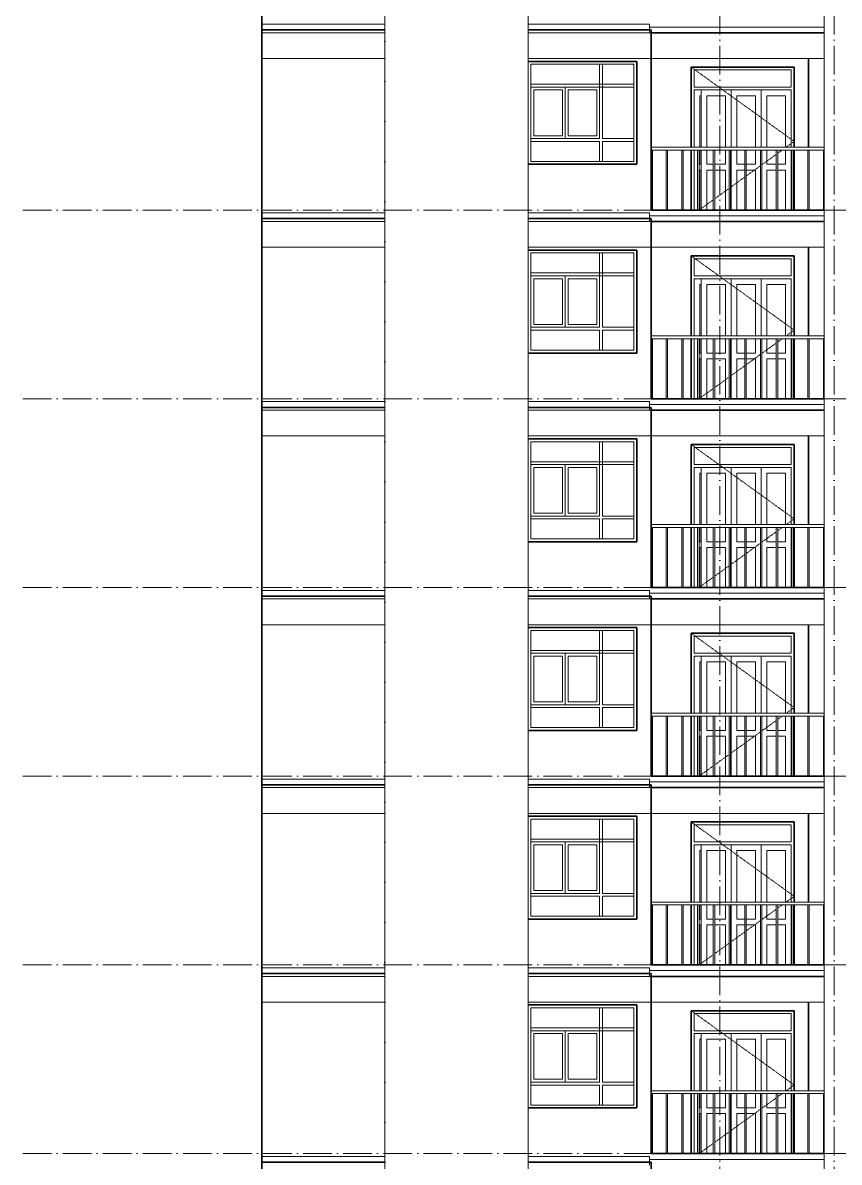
# Model space of a CAD drawing. Header units: millimetres. Extents: x -12680 to 112808, y -16580 to 93550.
# Drawn here: x -12679 to 1588, y 51450 to 71375 of the extents above; entities that cross this region are included whole.
import ezdxf

# ---------------------------------------------------------------- set-up
doc = ezdxf.new("R2010")
doc.units = ezdxf.units.MM
doc.linetypes.add('Dash 1_16__2_', pattern=[3.175, 1.5875, -1.5875])
doc.linetypes.add('Grid Line', pattern=[14, 10, -2, 0, -2])
for name, color, linetype, lineweight in [('CUA', 31, 'Continuous', 9), ('NET CAT', 3, 'Continuous', 5), ('NET CATConcrete', 3, 'Continuous', 5), ('NET THAY 1', 41, 'Continuous', 5), ('NET THAY 2', 55, 'Continuous', 5), ('NET-THAY', 2, 'Continuous', 15), ('TRUC', 225, 'Continuous', 5)]:
    doc.layers.add(name, color=color, linetype=linetype, lineweight=lineweight)

# ---------------------------------------------------------------- blocks, each defined once
blk = doc.blocks.new('ALC1807-ASCENT PLAZA-TANG DIEN HINH-TANG 5_rvt-9-MẶT CẮT B-B')
at = {"layer": 'NET-THAY', "color": 130, "lineweight": 35}
for p, q in [((-8499, 48150), (-8499, 51450)), ((-8499, 51450), (-8299, 51450)), ((-6349, 51450), (-8299, 51450)), ((-1699, 51450), (-3849, 51450)), ((-1699, 48300), (-1699, 51450))]:
    blk.add_line(p, q, dxfattribs=at)
blk = doc.blocks.new('CUA LO GIA - CUA LO GIA 2-211562-MẶT CẮT B-B')
at = {"layer": 'CUA', "color": 50, "linetype": 'Dash 1_16__2_'}
for p, q in [((801, 23100), (-999, 24400)), ((593, 22950), (513, 22892)), ((801, 23100), (662, 23000)), ((488, 22874), (238, 22694)), ((212, 22675), (-37, 22495)), ((-62, 22477), (-312, 22297)), ((-337, 22278), (-587, 22098)), ((-612, 22080), (-861, 21900))]:
    blk.add_line(p, q, dxfattribs=at)
at = {"layer": 'CUA', "color": 50}
for p, q in [((-999, 23000), (-999, 24400)), ((801, 24400), (-999, 24400)), ((-949, 24350), (-949, 24050)), ((-949, 24350), (751, 24350)), ((751, 24050), (751, 24350)), ((801, 24400), (801, 23000)), ((751, 24050), (-949, 24050)), ((-949, 24000), (-949, 23000)), ((-949, 24000), (751, 24000)), ((-824, 23000), (-824, 24000)), ((-299, 24000), (-824, 24000)), ((226, 24000), (-299, 24000)), ((-299, 23000), (-299, 24000)), ((-299, 24000), (-299, 23000)), ((226, 24000), (226, 23000)), ((751, 23000), (751, 24000)), ((-849, 23900), (-849, 23000)), ((-849, 23900), (-824, 23900)), ((-724, 23900), (-399, 23900)), ((-724, 23900), (-724, 23000)), ((-399, 23000), (-399, 23900)), ((-199, 23900), (-199, 23000)), ((-199, 23900), (126, 23900)), ((126, 23000), (126, 23900)), ((326, 23900), (651, 23900)), ((326, 23900), (326, 23000)), ((651, 23000), (651, 23900)), ((-999, 21900), (-999, 22950)), ((-949, 22950), (-949, 21900)), ((-849, 22950), (-849, 22700)), ((-824, 21900), (-824, 22950)), ((-724, 22950), (-724, 22700)), ((-399, 22700), (-399, 22950)), ((-299, 21900), (-299, 22950)), ((-299, 22950), (-299, 21900)), ((-199, 22950), (-199, 22700)), ((126, 22700), (126, 22950)), ((326, 22950), (326, 22700)), ((651, 22700), (651, 22950)), ((751, 21900), (751, 22950)), ((801, 22950), (801, 21900)), ((-849, 22700), (-824, 22700)), ((-824, 22600), (-849, 22600)), ((-849, 22600), (-849, 21900)), ((-724, 22700), (-612, 22700)), ((-724, 22600), (-724, 21900)), ((-612, 22600), (-724, 22600)), ((-587, 22700), (-399, 22700)), ((-399, 22600), (-587, 22600)), ((-399, 21900), (-399, 22600)), ((-199, 22700), (-62, 22700)), ((-62, 22600), (-199, 22600)), ((-199, 22600), (-199, 21900)), ((-37, 22700), (126, 22700)), ((126, 22600), (-37, 22600)), ((126, 21900), (126, 22600)), ((326, 22700), (488, 22700)), ((326, 22600), (326, 21900)), ((488, 22600), (326, 22600)), ((513, 22700), (651, 22700)), ((651, 22600), (513, 22600)), ((651, 21900), (651, 22600))]:
    blk.add_line(p, q, dxfattribs=at)
blk = doc.blocks.new('X-PHONG NGU 2 - X-PHONG NGU 2_Recovery_ 4-220461-MẶT CẮT B-B')
at = {"layer": 'CUA', "color": 50}
for p, q in [((-1949, 24500), (-3849, 24500)), ((-3799, 22750), (-3799, 24450)), ((-3799, 24450), (-1999, 24450)), ((-2549, 24450), (-2599, 24450)), ((-2599, 24450), (-2599, 23150)), ((-2549, 23150), (-2549, 24450)), ((-1999, 24450), (-1999, 22750)), ((-1949, 22700), (-1949, 24500)), ((-3799, 24100), (-3799, 24050)), ((-1999, 24100), (-3799, 24100)), ((-3799, 24050), (-1999, 24050)), ((-3749, 23200), (-3749, 24000)), ((-3749, 24000), (-3249, 24000)), ((-3249, 24000), (-3249, 23200)), ((-3199, 24050), (-3199, 23150)), ((-2599, 24050), (-3199, 24050)), ((-3149, 24000), (-2649, 24000)), ((-3149, 23200), (-3149, 24000)), ((-2649, 24000), (-2649, 23200)), ((-2599, 23150), (-2599, 24050)), ((-1999, 24050), (-1999, 24100)), ((-2599, 23150), (-3799, 23150)), ((-3799, 23150), (-3799, 23100)), ((-3249, 23200), (-3749, 23200)), ((-3199, 23150), (-2599, 23150)), ((-2649, 23200), (-3149, 23200)), ((-1999, 23150), (-2549, 23150)), ((-1999, 23100), (-1999, 23150)), ((-3799, 23100), (-2599, 23100)), ((-2599, 23100), (-2599, 22750)), ((-2549, 22750), (-2549, 23100)), ((-2549, 23100), (-1999, 23100)), ((-1999, 22750), (-3799, 22750)), ((-2599, 22750), (-2549, 22750)), ((-3849, 22700), (-1949, 22700))]:
    blk.add_line(p, q, dxfattribs=at)
blk = doc.blocks.new('Railing - 25mm-V293-MẶT CẮT B-B')
at = {"layer": 'NET THAY 2', "color": 50, "lineweight": 9}
blk.add_line((1313, 22950), (1313, 21900), dxfattribs=at)
blk = doc.blocks.new('Railing - 25mm-V294-MẶT CẮT B-B')
at = {"layer": 'NET THAY 2', "color": 50, "lineweight": 9}
for p, q in [((1038, 22950), (1038, 21900)), ((1063, 21900), (1063, 22950))]:
    blk.add_line(p, q, dxfattribs=at)
blk = doc.blocks.new('Railing - 25mm-V295-MẶT CẮT B-B')
at = {"layer": 'NET THAY 2', "color": 50, "lineweight": 9}
blk.add_line((-1674, 21900), (-1674, 22950), dxfattribs=at)
blk = doc.blocks.new('Railing - Railing-V339-MẶT CẮT B-B')
for name, p in [('Railing - 25mm-V295-MẶT CẮT B-B', (0, 3300)), ('Railing - 25mm-V294-MẶT CẮT B-B', (-2475, 3300)), ('Railing - 25mm-V294-MẶT CẮT B-B', (-2200, 3300)), ('Railing - 25mm-V294-MẶT CẮT B-B', (-1925, 3300)), ('Railing - 25mm-V294-MẶT CẮT B-B', (-1650, 3300)), ('Railing - 25mm-V294-MẶT CẮT B-B', (-1375, 3300)), ('Railing - 25mm-V294-MẶT CẮT B-B', (-1100, 3300)), ('Railing - 25mm-V294-MẶT CẮT B-B', (-825, 3300)), ('Railing - 25mm-V294-MẶT CẮT B-B', (-550, 3300)), ('Railing - 25mm-V294-MẶT CẮT B-B', (-275, 3300)), ('Railing - 25mm-V294-MẶT CẮT B-B', (0, 3300)), ('Railing - 25mm-V293-MẶT CẮT B-B', (0, 3300))]:
    blk.add_blockref(name, p)
blk = doc.blocks.new('Top Rail Type - Top Rail_Internal_-211919-MẶT CẮT B-B')
at = {"layer": 'NET THAY 1', "color": 50, "lineweight": 9}
for p, q in [((1326, 23000), (-1699, 23000)), ((1326, 22950), (-1699, 22950))]:
    blk.add_line(p, q, dxfattribs=at)
blk = doc.blocks.new('ALC1807-ASCENT PLAZA-TANG DIEN HINH-TANG 5_rvt-10-MẶT CẮT B-B')
at = {"layer": 'NET-THAY', "color": 130, "lineweight": 35}
for p, q in [((-8499, 51450), (-8499, 54750)), ((-8499, 54750), (-8299, 54750)), ((-6349, 54750), (-8299, 54750)), ((-1699, 54750), (-3849, 54750)), ((-1699, 51600), (-1699, 54750)), ((-3849, 54200), (-1949, 54200)), ((-1949, 54200), (-1949, 52400)), ((1051, 54250), (1051, 52700)), ((-999, 52700), (-999, 54100)), ((-999, 54100), (801, 54100)), ((801, 54100), (801, 52700)), ((-999, 51600), (-999, 52650)), ((801, 52650), (801, 51600)), ((-1949, 52400), (-3849, 52400)), ((-8299, 51450), (-8499, 51450)), ((-8299, 51450), (-6349, 51450)), ((-3849, 51450), (-1699, 51450)), ((1326, 51600), (-1699, 51600)), ((-1699, 51450), (-1699, 51400))]:
    blk.add_line(p, q, dxfattribs=at)
at = {"color": 130, "lineweight": 35}
for name, p in [('X-PHONG NGU 2 - X-PHONG NGU 2_Recovery_ 4-220461-MẶT CẮT B-B', (0, 29700)), ('CUA LO GIA - CUA LO GIA 2-211562-MẶT CẮT B-B', (0, 29700)), ('Top Rail Type - Top Rail_Internal_-211919-MẶT CẮT B-B', (0, 29700)), ('Railing - Railing-V339-MẶT CẮT B-B', (0, 26400))]:
    blk.add_blockref(name, p, dxfattribs=at)
blk = doc.blocks.new('ALC1807-ASCENT PLAZA-TANG DIEN HINH-TANG 5_rvt-11-MẶT CẮT B-B')
at = {"layer": 'NET-THAY', "color": 130, "lineweight": 35}
for p, q in [((-8499, 54750), (-8499, 58050)), ((-8499, 58050), (-8299, 58050)), ((-6349, 58050), (-8299, 58050)), ((-1699, 58050), (-3849, 58050)), ((-1699, 54900), (-1699, 58050)), ((-3849, 57500), (-1949, 57500)), ((-1949, 57500), (-1949, 55700)), ((-999, 56000), (-999, 57400)), ((-999, 57400), (801, 57400)), ((801, 57400), (801, 56000)), ((1051, 57550), (1051, 56000)), ((-999, 54900), (-999, 55950)), ((801, 55950), (801, 54900)), ((-1949, 55700), (-3849, 55700)), ((1326, 54900), (-1699, 54900)), ((-8299, 54750), (-8499, 54750)), ((-8299, 54750), (-6349, 54750)), ((-3849, 54750), (-1699, 54750)), ((-1699, 54750), (-1699, 54700)), ((-1699, 54700), (1326, 54700))]:
    blk.add_line(p, q, dxfattribs=at)
at = {"color": 130, "lineweight": 35}
for name, p in [('X-PHONG NGU 2 - X-PHONG NGU 2_Recovery_ 4-220461-MẶT CẮT B-B', (0, 33000)), ('CUA LO GIA - CUA LO GIA 2-211562-MẶT CẮT B-B', (0, 33000)), ('Top Rail Type - Top Rail_Internal_-211919-MẶT CẮT B-B', (0, 33000)), ('Railing - Railing-V339-MẶT CẮT B-B', (0, 29700))]:
    blk.add_blockref(name, p, dxfattribs=at)
blk = doc.blocks.new('ALC1807-ASCENT PLAZA-TANG DIEN HINH-TANG 5_rvt-12-MẶT CẮT B-B')
at = {"layer": 'NET-THAY', "color": 130, "lineweight": 35}
for p, q in [((-8499, 58050), (-8499, 61350)), ((-8499, 61350), (-8299, 61350)), ((-6349, 61350), (-8299, 61350)), ((-1699, 61350), (-3849, 61350)), ((-1699, 58200), (-1699, 61350)), ((-3849, 60800), (-1949, 60800)), ((-1949, 60800), (-1949, 59000)), ((1051, 60850), (1051, 59300)), ((-999, 59300), (-999, 60700)), ((-999, 60700), (801, 60700)), ((801, 60700), (801, 59300)), ((-999, 58200), (-999, 59250)), ((801, 59250), (801, 58200)), ((-1949, 59000), (-3849, 59000)), ((1326, 58200), (-1699, 58200)), ((-8299, 58050), (-8499, 58050)), ((-8299, 58050), (-6349, 58050)), ((-3849, 58050), (-1699, 58050)), ((-1699, 58050), (-1699, 58000)), ((-1699, 58000), (1326, 58000))]:
    blk.add_line(p, q, dxfattribs=at)
at = {"color": 130, "lineweight": 35}
for name, p in [('X-PHONG NGU 2 - X-PHONG NGU 2_Recovery_ 4-220461-MẶT CẮT B-B', (0, 36300)), ('CUA LO GIA - CUA LO GIA 2-211562-MẶT CẮT B-B', (0, 36300)), ('Top Rail Type - Top Rail_Internal_-211919-MẶT CẮT B-B', (0, 36300)), ('Railing - Railing-V339-MẶT CẮT B-B', (0, 33000))]:
    blk.add_blockref(name, p, dxfattribs=at)
blk = doc.blocks.new('ALC1807-ASCENT PLAZA-TANG DIEN HINH-TANG 5_rvt-13-MẶT CẮT B-B')
at = {"layer": 'NET-THAY', "color": 130, "lineweight": 35}
for p, q in [((-8499, 61350), (-8499, 64650)), ((-8499, 64650), (-8299, 64650)), ((-6349, 64650), (-8299, 64650)), ((-1699, 64650), (-3849, 64650)), ((-1699, 61500), (-1699, 64650)), ((-3849, 64100), (-1949, 64100)), ((-1949, 64100), (-1949, 62300)), ((-999, 62600), (-999, 64000)), ((-999, 64000), (801, 64000)), ((801, 64000), (801, 62600)), ((1051, 64150), (1051, 62600)), ((-999, 61500), (-999, 62550)), ((801, 62550), (801, 61500)), ((-1949, 62300), (-3849, 62300)), ((1326, 61500), (-1699, 61500)), ((-8299, 61350), (-8499, 61350)), ((-8299, 61350), (-6349, 61350)), ((-3849, 61350), (-1699, 61350)), ((-1699, 61350), (-1699, 61300)), ((-1699, 61300), (1326, 61300))]:
    blk.add_line(p, q, dxfattribs=at)
at = {"color": 130, "lineweight": 35}
for name, p in [('X-PHONG NGU 2 - X-PHONG NGU 2_Recovery_ 4-220461-MẶT CẮT B-B', (0, 39600)), ('CUA LO GIA - CUA LO GIA 2-211562-MẶT CẮT B-B', (0, 39600)), ('Top Rail Type - Top Rail_Internal_-211919-MẶT CẮT B-B', (0, 39600)), ('Railing - Railing-V339-MẶT CẮT B-B', (0, 36300))]:
    blk.add_blockref(name, p, dxfattribs=at)
blk = doc.blocks.new('ALC1807-ASCENT PLAZA-TANG DIEN HINH-TANG 5_rvt-14-MẶT CẮT B-B')
at = {"layer": 'NET-THAY', "color": 130, "lineweight": 35}
for p, q in [((-8499, 64650), (-8499, 67950)), ((-8499, 67950), (-8299, 67950)), ((-6349, 67950), (-8299, 67950)), ((-1699, 67950), (-3849, 67950)), ((-1699, 64800), (-1699, 67950)), ((-3849, 67400), (-1949, 67400)), ((-1949, 67400), (-1949, 65600)), ((1051, 67450), (1051, 65900)), ((-999, 65900), (-999, 67300)), ((-999, 67300), (801, 67300)), ((801, 67300), (801, 65900)), ((-999, 64800), (-999, 65850)), ((801, 65850), (801, 64800)), ((-1949, 65600), (-3849, 65600)), ((1326, 64800), (-1699, 64800)), ((-8299, 64650), (-8499, 64650)), ((-8299, 64650), (-6349, 64650)), ((-3849, 64650), (-1699, 64650)), ((-1699, 64650), (-1699, 64600)), ((-1699, 64600), (1326, 64600))]:
    blk.add_line(p, q, dxfattribs=at)
at = {"color": 130, "lineweight": 35}
for name, p in [('X-PHONG NGU 2 - X-PHONG NGU 2_Recovery_ 4-220461-MẶT CẮT B-B', (0, 42900)), ('CUA LO GIA - CUA LO GIA 2-211562-MẶT CẮT B-B', (0, 42900)), ('Top Rail Type - Top Rail_Internal_-211919-MẶT CẮT B-B', (0, 42900)), ('Railing - Railing-V339-MẶT CẮT B-B', (0, 39600))]:
    blk.add_blockref(name, p, dxfattribs=at)
blk = doc.blocks.new('ALC1807-ASCENT PLAZA-TANG DIEN HINH-TANG 5_rvt-15-MẶT CẮT B-B')
at = {"layer": 'NET-THAY', "color": 130, "lineweight": 35}
for p, q in [((-8499, 67950), (-8499, 71250)), ((-8499, 71250), (-8299, 71250)), ((-6349, 71250), (-8299, 71250)), ((-1699, 71250), (-3849, 71250)), ((-1699, 68100), (-1699, 71250)), ((1051, 70750), (1051, 69200)), ((-3849, 70700), (-1949, 70700)), ((-1949, 70700), (-1949, 68900)), ((-999, 69200), (-999, 70600)), ((-999, 70600), (801, 70600)), ((801, 70600), (801, 69200)), ((-999, 68100), (-999, 69150)), ((801, 69150), (801, 68100)), ((-1949, 68900), (-3849, 68900)), ((-8299, 67950), (-8499, 67950)), ((-8299, 67950), (-6349, 67950)), ((-3849, 67950), (-1699, 67950)), ((1326, 68100), (-1699, 68100)), ((-1699, 67950), (-1699, 67900)), ((-1699, 67900), (1326, 67900))]:
    blk.add_line(p, q, dxfattribs=at)
at = {"color": 130, "lineweight": 35}
for name, p in [('X-PHONG NGU 2 - X-PHONG NGU 2_Recovery_ 4-220461-MẶT CẮT B-B', (0, 46200)), ('CUA LO GIA - CUA LO GIA 2-211562-MẶT CẮT B-B', (0, 46200)), ('Top Rail Type - Top Rail_Internal_-211919-MẶT CẮT B-B', (0, 46200)), ('Railing - Railing-V339-MẶT CẮT B-B', (0, 42900))]:
    blk.add_blockref(name, p, dxfattribs=at)
blk = doc.blocks.new('ALC1807-ASCENT PLAZA-TANG DIEN HINH-TANG 5_rvt-16-MẶT CẮT B-B')
at = {"layer": 'NET-THAY', "color": 130, "lineweight": 35}
for p, q in [((-8499, 71250), (-8499, 74550)), ((-8299, 71250), (-8499, 71250)), ((-8299, 71250), (-6349, 71250)), ((-3849, 71250), (-1699, 71250)), ((-1699, 71250), (-1699, 71200)), ((-1699, 71200), (1326, 71200))]:
    blk.add_line(p, q, dxfattribs=at)

msp = doc.modelspace()

# ---------------------------------------------------------------- linework, layer by layer
at = {"layer": 'NET CAT'}
for p, q in [((-6349.5, 81250), (-6349.5, 5450)), ((-3849.5, 81250), (-3849.5, -50)), ((1325.5, 81250), (1325.5, 10950))]:
    msp.add_line(p, q, dxfattribs=at)
at = {"layer": 'NET CATConcrete'}
for p, q in [((-8499.5, 70750), (-8499.5, 71200)), ((-8499.5, 71200), (-8199.5, 71200)), ((-6349.5, 71200), (-8199.5, 71200)), ((-1724.5, 71200), (-3849.5, 71200)), ((1325.5, 71200), (-1724.5, 71200)), ((-8199.5, 70750), (-8499.5, 70750)), ((-6349.5, 70750), (-8199.5, 70750)), ((-1724.5, 70750), (-3849.5, 70750)), ((1325.5, 70750), (-1724.5, 70750)), ((-8499.5, 67450), (-8499.5, 67900)), ((-8499.5, 67900), (-8199.5, 67900)), ((-6349.5, 67900), (-8199.5, 67900)), ((-1724.5, 67900), (-3849.5, 67900)), ((1325.5, 67900), (-1724.5, 67900)), ((-8199.5, 67450), (-8499.5, 67450)), ((-6349.5, 67450), (-8199.5, 67450)), ((-1724.5, 67450), (-3849.5, 67450)), ((1325.5, 67450), (-1724.5, 67450)), ((-8499.5, 64150), (-8499.5, 64600)), ((-8499.5, 64600), (-8199.5, 64600)), ((-6349.5, 64600), (-8199.5, 64600)), ((-1724.5, 64600), (-3849.5, 64600)), ((1325.5, 64600), (-1724.5, 64600)), ((-8199.5, 64150), (-8499.5, 64150)), ((-6349.5, 64150), (-8199.5, 64150)), ((-1724.5, 64150), (-3849.5, 64150)), ((1325.5, 64150), (-1724.5, 64150)), ((-8499.5, 60850), (-8499.5, 61300)), ((-8499.5, 61300), (-8199.5, 61300)), ((-6349.5, 61300), (-8199.5, 61300)), ((-1724.5, 61300), (-3849.5, 61300)), ((1325.5, 61300), (-1724.5, 61300)), ((-8199.5, 60850), (-8499.5, 60850)), ((-6349.5, 60850), (-8199.5, 60850)), ((-1724.5, 60850), (-3849.5, 60850)), ((1325.5, 60850), (-1724.5, 60850)), ((-8499.5, 57550), (-8499.5, 58000)), ((-8499.5, 58000), (-8199.5, 58000)), ((-6349.5, 58000), (-8199.5, 58000)), ((-1724.5, 58000), (-3849.5, 58000)), ((1325.5, 58000), (-1724.5, 58000)), ((-8199.5, 57550), (-8499.5, 57550)), ((-6349.5, 57550), (-8199.5, 57550)), ((-1724.5, 57550), (-3849.5, 57550)), ((1325.5, 57550), (-1724.5, 57550)), ((-8499.5, 54250), (-8499.5, 54700)), ((-8499.5, 54700), (-8199.5, 54700)), ((-6349.5, 54700), (-8199.5, 54700)), ((-1724.5, 54700), (-3849.5, 54700)), ((1325.5, 54700), (-1724.5, 54700)), ((-8199.5, 54250), (-8499.5, 54250)), ((-6349.5, 54250), (-8199.5, 54250)), ((-1724.5, 54250), (-3849.5, 54250)), ((1325.5, 54250), (-1724.5, 54250))]:
    msp.add_line(p, q, dxfattribs=at)
at = {"layer": 'NET-THAY', "lineweight": 9}
for p, q in [((-8499.5, 71350), (-8499.5, 71200)), ((-8499.5, 71350), (-6349.5, 71350)), ((-3849.5, 71350), (-1724.5, 71350)), ((-1724.5, 71350), (-1724.5, 71200)), ((-6349.5, 71200), (-8499.5, 71200)), ((1325.5, 71200), (-3849.5, 71200)), ((-1724.5, 71300), (1325.5, 71300)), ((-8499.5, 68050), (-8499.5, 67900)), ((-8499.5, 68050), (-6349.5, 68050)), ((-3849.5, 68050), (-1724.5, 68050)), ((-1724.5, 68050), (-1724.5, 67900)), ((-1724.5, 68000), (1325.5, 68000)), ((-6349.5, 67900), (-8499.5, 67900)), ((1325.5, 67900), (-3849.5, 67900)), ((-8499.5, 64750), (-8499.5, 64600)), ((-8499.5, 64750), (-6349.5, 64750)), ((-6349.5, 64600), (-8499.5, 64600)), ((-3849.5, 64750), (-1724.5, 64750)), ((1325.5, 64600), (-3849.5, 64600)), ((-1724.5, 64750), (-1724.5, 64600)), ((-1724.5, 64700), (1325.5, 64700)), ((-8499.5, 61450), (-8499.5, 61300)), ((-8499.5, 61450), (-6349.5, 61450)), ((-3849.5, 61450), (-1724.5, 61450)), ((-1724.5, 61450), (-1724.5, 61300)), ((-1724.5, 61400), (1325.5, 61400)), ((-6349.5, 61300), (-8499.5, 61300)), ((1325.5, 61300), (-3849.5, 61300)), ((-8499.5, 58150), (-8499.5, 58000)), ((-8499.5, 58150), (-6349.5, 58150)), ((-6349.5, 58000), (-8499.5, 58000)), ((-3849.5, 58150), (-1724.5, 58150)), ((1325.5, 58000), (-3849.5, 58000)), ((-1724.5, 58150), (-1724.5, 58000)), ((-1724.5, 58100), (1325.5, 58100)), ((-8499.5, 54850), (-8499.5, 54700)), ((-8499.5, 54850), (-6349.5, 54850)), ((-3849.5, 54850), (-1724.5, 54850)), ((-1724.5, 54850), (-1724.5, 54700)), ((-1724.5, 54800), (1325.5, 54800)), ((-6349.5, 54700), (-8499.5, 54700)), ((1325.5, 54700), (-3849.5, 54700)), ((-8499.5, 51550), (-8499.5, 51400)), ((-8499.5, 51550), (-6349.5, 51550)), ((-3849.5, 51550), (-1724.5, 51550)), ((-1724.5, 51550), (-1724.5, 51400)), ((-1724.5, 51500), (1325.5, 51500))]:
    msp.add_line(p, q, dxfattribs=at)
at = {"layer": 'TRUC', "linetype": 'Grid Line', "ltscale": 50}
for p, q in [((-8499.5, -11438.8), (-8499.5, 91838.4)), ((-6349.5, -8664.8), (-6349.5, 91838.4)), ((-499.5, -11438.8), (-499.5, 91838.4)), ((1500.5, -11438.8), (1500.5, 91838.4)), ((-12679, 68100), (108517.8, 68100)), ((-12679, 64800), (108517.8, 64800)), ((-12679, 61500), (108517.8, 61500)), ((-12679, 58200), (108517.8, 58200)), ((-12679, 54900), (108517.8, 54900)), ((-12679, 51600), (108517.8, 51600))]:
    msp.add_line(p, q, dxfattribs=at)

# ---------------------------------------------------------------- block references
at = {"lineweight": 5}
for name in ['ALC1807-ASCENT PLAZA-TANG DIEN HINH-TANG 5_rvt-16-MẶT CẮT B-B', 'ALC1807-ASCENT PLAZA-TANG DIEN HINH-TANG 5_rvt-15-MẶT CẮT B-B', 'ALC1807-ASCENT PLAZA-TANG DIEN HINH-TANG 5_rvt-14-MẶT CẮT B-B', 'ALC1807-ASCENT PLAZA-TANG DIEN HINH-TANG 5_rvt-13-MẶT CẮT B-B', 'ALC1807-ASCENT PLAZA-TANG DIEN HINH-TANG 5_rvt-12-MẶT CẮT B-B', 'ALC1807-ASCENT PLAZA-TANG DIEN HINH-TANG 5_rvt-11-MẶT CẮT B-B', 'ALC1807-ASCENT PLAZA-TANG DIEN HINH-TANG 5_rvt-10-MẶT CẮT B-B', 'ALC1807-ASCENT PLAZA-TANG DIEN HINH-TANG 5_rvt-9-MẶT CẮT B-B']:
    msp.add_blockref(name, (0, 0), dxfattribs=at)

doc.saveas('drawing.dxf')
